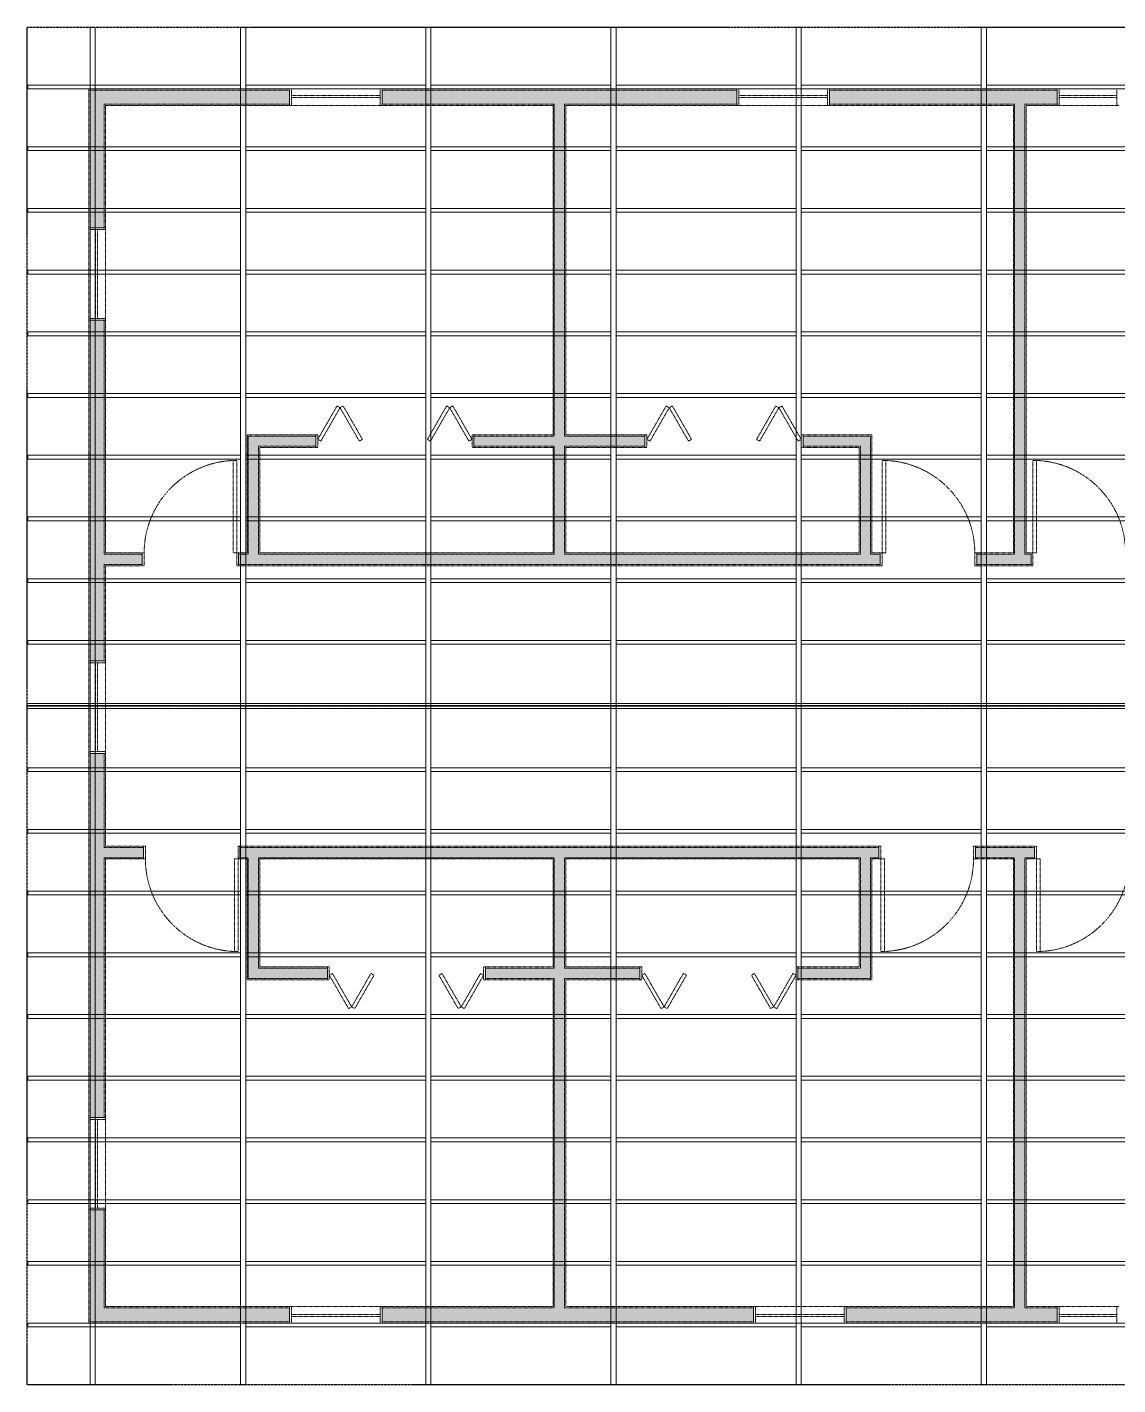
# Model space of a CAD drawing. Header units: inches. Extents: x 99 to 15695, y -7208 to 2559.
# Drawn here: x 10190 to 10614, y -5534 to -5006 of the extents above; entities that cross this region are included whole.
import ezdxf

# ---------------------------------------------------------------- set-up
doc = ezdxf.new("R2010")
doc.units = ezdxf.units.IN
doc.header["$LTSCALE"] = 96
doc.header["$MEASUREMENT"] = 0
doc.linetypes.add('Dash', pattern=[0.225, 0.15, -0.075])
doc.linetypes.add('DASHDOTX2', pattern=[2, 1, -0.5, 0, -0.5])
doc.layers.add('Common', color=4, linetype='Continuous', lineweight=5)
doc.layers.add('Section', color=6, linetype='Continuous', lineweight=20)
doc.layers.add('Hatch', color=7, linetype='Continuous', lineweight=0, true_color=0x919191)
doc.layers.add('Roof Planes', color=7, linetype='Dash', lineweight=25, true_color=0x6fa455)

# ---------------------------------------------------------------- blocks, each defined once
blk = doc.blocks.new('*U610')
at = {"layer": 'Common'}
blk.add_lwpolyline([(-35, 0.75), (35, 0.75), (35, -0.75), (-35, -0.75)], close=True, dxfattribs=at)
blk = doc.blocks.new('*U611')
at = {"layer": 'Common', "color": 0, "linetype": 'ByBlock', "lineweight": -2, "transparency": 16777216}
for p in [(0, 0), (72, 0), (144, 0), (216, 0), (288, 0), (360, 0), (432, 0), (504, 0), (576, 0), (648, 0), (720, 0), (792, 0), (864, 0), (936, 0), (1008, 0), (0, -24), (72, -24), (144, -24), (216, -24), (288, -24), (360, -24), (432, -24), (504, -24), (576, -24), (648, -24), (720, -24), (792, -24), (864, -24), (936, -24), (1008, -24), (0, -48), (72, -48), (144, -48), (216, -48), (288, -48), (360, -48), (432, -48), (504, -48), (576, -48), (648, -48), (720, -48), (792, -48), (864, -48), (936, -48), (1008, -48), (0, -72), (72, -72), (144, -72), (216, -72), (288, -72), (360, -72), (432, -72), (504, -72), (576, -72), (648, -72), (720, -72), (792, -72), (864, -72), (936, -72), (1008, -72), (0, -96), (72, -96), (144, -96), (216, -96), (288, -96), (360, -96), (432, -96), (504, -96), (576, -96), (648, -96), (720, -96), (792, -96), (864, -96), (936, -96), (1008, -96), (0, -120), (72, -120), (144, -120), (216, -120), (288, -120), (360, -120), (432, -120), (504, -120), (576, -120), (648, -120), (720, -120), (792, -120), (864, -120), (936, -120), (1008, -120), (0, -144), (72, -144), (144, -144), (216, -144), (288, -144), (360, -144), (432, -144), (504, -144), (576, -144), (648, -144), (720, -144), (792, -144), (864, -144), (936, -144), (1008, -144), (0, -168), (72, -168), (144, -168), (216, -168), (288, -168), (360, -168), (432, -168), (504, -168), (576, -168), (648, -168), (720, -168), (792, -168), (864, -168), (936, -168), (1008, -168), (0, -192), (72, -192), (144, -192), (216, -192), (288, -192), (360, -192), (432, -192), (504, -192), (576, -192), (648, -192), (720, -192), (792, -192), (864, -192), (936, -192), (1008, -192), (0, -216), (72, -216), (144, -216), (216, -216), (288, -216), (360, -216), (432, -216), (504, -216), (576, -216), (648, -216), (720, -216), (792, -216), (864, -216), (936, -216), (1008, -216)]:
    blk.add_blockref('*U610', p, dxfattribs=at)
blk = doc.blocks.new('*U612')
at = {"layer": 'Common'}
blk.add_lwpolyline([(-35, 0.75), (35, 0.75), (35, -0.75), (-35, -0.75)], close=True, dxfattribs=at)
blk = doc.blocks.new('*U609')
at = {"layer": 'Common', "color": 0, "linetype": 'ByBlock', "lineweight": -2, "transparency": 16777216}
for p in [(0, 0), (72, 0), (144, 0), (216, 0), (288, 0), (360, 0), (432, 0), (504, 0), (576, 0), (648, 0), (720, 0), (792, 0), (864, 0), (936, 0), (1008, 0), (0, -24), (72, -24), (144, -24), (216, -24), (288, -24), (360, -24), (432, -24), (504, -24), (576, -24), (648, -24), (720, -24), (792, -24), (864, -24), (936, -24), (1008, -24), (0, -48), (72, -48), (144, -48), (216, -48), (288, -48), (360, -48), (432, -48), (504, -48), (576, -48), (648, -48), (720, -48), (792, -48), (864, -48), (936, -48), (1008, -48), (0, -72), (72, -72), (144, -72), (216, -72), (288, -72), (360, -72), (432, -72), (504, -72), (576, -72), (648, -72), (720, -72), (792, -72), (864, -72), (936, -72), (1008, -72), (0, -96), (72, -96), (144, -96), (216, -96), (288, -96), (360, -96), (432, -96), (504, -96), (576, -96), (648, -96), (720, -96), (792, -96), (864, -96), (936, -96), (1008, -96), (0, -120), (72, -120), (144, -120), (216, -120), (288, -120), (360, -120), (432, -120), (504, -120), (576, -120), (648, -120), (720, -120), (792, -120), (864, -120), (936, -120), (1008, -120), (0, -144), (72, -144), (144, -144), (216, -144), (288, -144), (360, -144), (432, -144), (504, -144), (576, -144), (648, -144), (720, -144), (792, -144), (864, -144), (936, -144), (1008, -144), (0, -168), (72, -168), (144, -168), (216, -168), (288, -168), (360, -168), (432, -168), (504, -168), (576, -168), (648, -168), (720, -168), (792, -168), (864, -168), (936, -168), (1008, -168), (0, -192), (72, -192), (144, -192), (216, -192), (288, -192), (360, -192), (432, -192), (504, -192), (576, -192), (648, -192), (720, -192), (792, -192), (864, -192), (936, -192), (1008, -192), (0, -216), (72, -216), (144, -216), (216, -216), (288, -216), (360, -216), (432, -216), (504, -216), (576, -216), (648, -216), (720, -216), (792, -216), (864, -216), (936, -216), (1008, -216)]:
    blk.add_blockref('*U612', p, dxfattribs=at)
blk = doc.blocks.new('*U605')
at = {"layer": 'Common'}
blk.add_lwpolyline([(-41.375, 0.75), (41.375, 0.75), (41.375, -0.75), (-41.375, -0.75)], close=True, dxfattribs=at)
blk = doc.blocks.new('*U606')
at = {"layer": 'Common', "color": 0, "linetype": 'ByBlock', "lineweight": -2, "transparency": 16777216}
for p in [(0, 216), (0, 192), (0, 168), (0, 144), (0, 120), (0, 96), (0, 72), (0, 48), (0, 24), (0, 0)]:
    blk.add_blockref('*U605', p, dxfattribs=at)
blk = doc.blocks.new('*U607')
at = {"layer": 'Common'}
blk.add_lwpolyline([(-41.375, 0.75), (41.375, 0.75), (41.375, -0.75), (-41.375, -0.75)], close=True, dxfattribs=at)
blk = doc.blocks.new('*U608')
at = {"layer": 'Common', "color": 0, "linetype": 'ByBlock', "lineweight": -2, "transparency": 16777216}
for p in [(0, 216), (0, 192), (0, 168), (0, 144), (0, 120), (0, 96), (0, 72), (0, 48), (0, 24), (0, 0)]:
    blk.add_blockref('*U607', p, dxfattribs=at)
blk = doc.blocks.new('*U613')
at = {"layer": 'Section'}
blk.add_lwpolyline([(-1, 132), (1, 132), (1, -132), (-1, -132)], close=True, dxfattribs=at)
blk = doc.blocks.new('*U614')
at = {"layer": 'Common', "color": 0, "linetype": 'ByBlock', "lineweight": -2, "transparency": 16777216}
for p in [(0, 0), (72, 0), (144, 0), (216, 0), (288, 0), (360, 0), (432, 0), (504, 0), (576, 0), (648, 0), (720, 0), (792, 0), (864, 0), (936, 0), (1008, 0), (1080, 0)]:
    blk.add_blockref('*U613', p, dxfattribs=at)
blk = doc.blocks.new('*U615')
at = {"layer": 'Section'}
blk.add_lwpolyline([(-1, 132), (1, 132), (1, -132), (-1, -132)], close=True, dxfattribs=at)
blk = doc.blocks.new('*U616')
at = {"layer": 'Common', "color": 0, "linetype": 'ByBlock', "lineweight": -2, "transparency": 16777216}
for p in [(0, 0), (72, 0), (144, 0), (216, 0), (288, 0), (360, 0), (432, 0), (504, 0), (576, 0), (648, 0), (720, 0), (792, 0), (864, 0), (936, 0), (1008, 0), (1080, 0)]:
    blk.add_blockref('*U615', p, dxfattribs=at)

msp = doc.modelspace()

# ---------------------------------------------------------------- linework, layer by layer
at = {"layer": 'Hatch', "linetype": 'DASHDOTX2', "ltscale": 0.0006, "transparency": 33554687}
for p, q in [((10213.6, -5083.85), (10213.6, -5029.85)), ((10213.6, -5029.85), (10291.6, -5029.85)), ((10214.1, -5030.35), (10291.6, -5030.35)), ((10214.1, -5030.35), (10214.1, -5035.85)), ((10291.6, -5029.85), (10291.6, -5036.35)), ((10291.6, -5029.85), (10327.6, -5029.85)), ((10292.35, -5029.85), (10291.6, -5029.85)), ((10291.6, -5029.85), (10291.6, -5036.35)), ((10291.6, -5030.35), (10291.6, -5035.85)), ((10292.35, -5029.85), (10292.35, -5036.35)), ((10327.6, -5029.85), (10326.85, -5029.85)), ((10326.85, -5029.85), (10326.85, -5036.35)), ((10327.6, -5029.85), (10465.6, -5029.85)), ((10327.6, -5029.85), (10327.6, -5036.35)), ((10327.6, -5029.85), (10327.6, -5036.35)), ((10327.6, -5030.35), (10465.6, -5030.35)), ((10327.6, -5030.35), (10327.6, -5035.85)), ((10465.6, -5029.85), (10465.6, -5036.35)), ((10501.6, -5029.85), (10465.6, -5029.85)), ((10465.6, -5029.85), (10466.35, -5029.85)), ((10465.6, -5029.85), (10465.6, -5036.35)), ((10465.6, -5030.35), (10465.6, -5035.85)), ((10466.35, -5029.85), (10466.35, -5036.35)), ((10500.85, -5029.85), (10501.6, -5029.85)), ((10500.85, -5029.85), (10500.85, -5036.35)), ((10501.6, -5029.85), (10590.1, -5029.85)), ((10501.6, -5029.85), (10501.6, -5036.35)), ((10501.6, -5029.85), (10501.6, -5036.35)), ((10501.6, -5030.35), (10590.1, -5030.35)), ((10501.6, -5030.35), (10501.6, -5035.85)), ((10590.1, -5029.85), (10590.1, -5036.35)), ((10590.1, -5029.85), (10614.1, -5029.85)), ((10590.85, -5029.85), (10590.1, -5029.85)), ((10590.1, -5029.85), (10590.1, -5036.35)), ((10590.1, -5030.35), (10590.1, -5035.85)), ((10590.85, -5029.85), (10590.85, -5036.35)), ((10614.1, -5029.85), (10613.35, -5029.85)), ((10613.35, -5029.85), (10613.35, -5036.35)), ((10214.1, -5083.85), (10214.1, -5035.85)), ((10219.6, -5083.85), (10219.6, -5035.85)), ((10219.6, -5035.85), (10291.6, -5035.85)), ((10220.1, -5083.85), (10220.1, -5036.35)), ((10220.1, -5036.35), (10291.6, -5036.35)), ((10291.6, -5036.35), (10327.6, -5036.35)), ((10292.35, -5036.35), (10291.6, -5036.35)), ((10326.85, -5032.45), (10292.35, -5032.45)), ((10326.85, -5033.25), (10292.35, -5033.25)), ((10327.6, -5036.35), (10326.85, -5036.35)), ((10327.6, -5035.85), (10394.6, -5035.85)), ((10327.6, -5036.35), (10394.1, -5036.35)), ((10394.1, -5036.35), (10394.1, -5164.35)), ((10394.6, -5035.85), (10394.6, -5164.85)), ((10398.6, -5035.85), (10465.6, -5035.85)), ((10398.6, -5035.85), (10398.6, -5164.85)), ((10399.1, -5036.35), (10465.6, -5036.35)), ((10399.1, -5036.35), (10399.1, -5164.35)), ((10501.6, -5036.35), (10465.6, -5036.35)), ((10465.6, -5036.35), (10466.35, -5036.35)), ((10466.35, -5032.45), (10500.85, -5032.45)), ((10466.35, -5033.25), (10500.85, -5033.25)), ((10500.85, -5036.35), (10501.6, -5036.35)), ((10501.6, -5035.85), (10573.6, -5035.85)), ((10501.6, -5036.35), (10573.1, -5036.35)), ((10573.1, -5210.35), (10573.1, -5036.35)), ((10573.6, -5210.85), (10573.6, -5035.85)), ((10577.6, -5035.85), (10590.1, -5035.85)), ((10577.6, -5210.85), (10577.6, -5035.85)), ((10578.1, -5036.35), (10590.1, -5036.35)), ((10578.1, -5210.35), (10578.1, -5036.35)), ((10590.1, -5036.35), (10614.1, -5036.35)), ((10590.85, -5036.35), (10590.1, -5036.35)), ((10613.35, -5032.45), (10590.85, -5032.45)), ((10613.35, -5033.25), (10590.85, -5033.25)), ((10614.1, -5036.35), (10613.35, -5036.35)), ((10213.6, -5083.85), (10220.1, -5083.85)), ((10213.6, -5119.85), (10213.6, -5083.85)), ((10213.6, -5083.85), (10213.6, -5084.6)), ((10213.6, -5083.85), (10220.1, -5083.85)), ((10213.6, -5084.6), (10220.1, -5084.6)), ((10214.1, -5083.85), (10219.6, -5083.85)), ((10216.2, -5084.6), (10216.2, -5119.1)), ((10217, -5084.6), (10217, -5119.1)), ((10220.1, -5119.85), (10220.1, -5083.85)), ((10220.1, -5083.85), (10220.1, -5084.6)), ((10213.6, -5119.1), (10213.6, -5119.85)), ((10213.6, -5119.1), (10220.1, -5119.1)), ((10213.6, -5252.35), (10213.6, -5119.85)), ((10213.6, -5119.85), (10220.1, -5119.85)), ((10213.6, -5119.85), (10220.1, -5119.85)), ((10214.1, -5252.35), (10214.1, -5119.85)), ((10214.1, -5119.85), (10219.6, -5119.85)), ((10219.6, -5210.85), (10219.6, -5119.85)), ((10220.1, -5119.1), (10220.1, -5119.85)), ((10220.1, -5210.35), (10220.1, -5119.85)), ((10302.6, -5166.16), (10310.1, -5153.17)), ((10310.1, -5153.17), (10311.29, -5153.86)), ((10311.29, -5153.86), (10312.49, -5153.17)), ((10312.49, -5153.17), (10319.99, -5166.16)), ((10352.72, -5153.17), (10345.22, -5166.16)), ((10353.91, -5153.86), (10352.72, -5153.17)), ((10355.1, -5153.17), (10353.91, -5153.86)), ((10362.6, -5166.16), (10355.1, -5153.17)), ((10430.6, -5166.16), (10438.1, -5153.17)), ((10438.1, -5153.17), (10439.29, -5153.86)), ((10439.29, -5153.86), (10440.49, -5153.17)), ((10440.49, -5153.17), (10447.99, -5166.16)), ((10480.72, -5153.17), (10473.22, -5166.16)), ((10481.91, -5153.86), (10480.72, -5153.17)), ((10483.1, -5153.17), (10481.91, -5153.86)), ((10490.6, -5166.16), (10483.1, -5153.17)), ((10303.79, -5166.85), (10311.29, -5153.86)), ((10311.29, -5153.86), (10318.79, -5166.85)), ((10353.91, -5153.86), (10346.41, -5166.85)), ((10361.41, -5166.85), (10353.91, -5153.86)), ((10431.79, -5166.85), (10439.29, -5153.86)), ((10439.29, -5153.86), (10446.79, -5166.85)), ((10481.91, -5153.86), (10474.41, -5166.85)), ((10489.41, -5166.85), (10481.91, -5153.86)), ((10275.1, -5210.35), (10275.1, -5164.35)), ((10275.1, -5164.35), (10301.85, -5164.35)), ((10275.6, -5210.85), (10275.6, -5164.85)), ((10279.6, -5164.85), (10275.6, -5164.85)), ((10279.6, -5164.85), (10301.85, -5164.85)), ((10279.6, -5210.85), (10279.6, -5168.85)), ((10279.6, -5168.85), (10301.85, -5168.85)), ((10301.85, -5164.35), (10301.85, -5169.35)), ((10302.6, -5164.35), (10301.85, -5164.35)), ((10301.85, -5164.35), (10301.85, -5169.35)), ((10301.85, -5164.85), (10301.85, -5168.85)), ((10302.6, -5164.35), (10302.6, -5169.35)), ((10303.79, -5166.85), (10302.6, -5166.16)), ((10319.99, -5166.16), (10318.79, -5166.85)), ((10345.22, -5166.16), (10346.41, -5166.85)), ((10361.41, -5166.85), (10362.6, -5166.16)), ((10363.35, -5164.35), (10362.6, -5164.35)), ((10362.6, -5164.35), (10362.6, -5169.35)), ((10363.35, -5164.35), (10394.1, -5164.35)), ((10363.35, -5164.35), (10363.35, -5169.35)), ((10363.35, -5164.35), (10363.35, -5169.35)), ((10363.35, -5164.85), (10394.6, -5164.85)), ((10363.35, -5164.85), (10363.35, -5168.85)), ((10363.35, -5168.85), (10394.6, -5168.85)), ((10394.6, -5168.85), (10394.6, -5210.85)), ((10398.6, -5164.85), (10429.85, -5164.85)), ((10398.6, -5168.85), (10398.6, -5210.85)), ((10398.6, -5168.85), (10429.85, -5168.85)), ((10399.1, -5164.35), (10429.85, -5164.35)), ((10429.85, -5164.35), (10429.85, -5169.35)), ((10430.6, -5164.35), (10429.85, -5164.35)), ((10429.85, -5164.35), (10429.85, -5169.35)), ((10429.85, -5164.85), (10429.85, -5168.85)), ((10430.6, -5164.35), (10430.6, -5169.35)), ((10431.79, -5166.85), (10430.6, -5166.16)), ((10447.99, -5166.16), (10446.79, -5166.85)), ((10473.22, -5166.16), (10474.41, -5166.85)), ((10489.41, -5166.85), (10490.6, -5166.16)), ((10491.35, -5164.35), (10490.6, -5164.35)), ((10490.6, -5164.35), (10490.6, -5169.35)), ((10491.35, -5164.35), (10518.1, -5164.35)), ((10491.35, -5164.35), (10491.35, -5169.35)), ((10491.35, -5164.35), (10491.35, -5169.35)), ((10491.35, -5164.85), (10513.6, -5164.85)), ((10491.35, -5164.85), (10491.35, -5168.85)), ((10491.35, -5168.85), (10513.6, -5168.85)), ((10517.6, -5164.85), (10513.6, -5164.85)), ((10513.6, -5168.85), (10513.6, -5210.85)), ((10517.6, -5164.85), (10517.6, -5210.85)), ((10518.1, -5164.35), (10518.1, -5210.35)), ((10269.73, -5210.35), (10269.73, -5174.35)), ((10271.1, -5174.35), (10269.73, -5174.35)), ((10271.1, -5210.35), (10271.1, -5174.35)), ((10280.1, -5210.35), (10280.1, -5169.35)), ((10280.1, -5169.35), (10301.85, -5169.35)), ((10302.6, -5169.35), (10301.85, -5169.35)), ((10363.35, -5169.35), (10362.6, -5169.35)), ((10363.35, -5169.35), (10394.1, -5169.35)), ((10394.1, -5169.35), (10394.1, -5210.35)), ((10399.1, -5169.35), (10399.1, -5210.35)), ((10399.1, -5169.35), (10429.85, -5169.35)), ((10430.6, -5169.35), (10429.85, -5169.35)), ((10491.35, -5169.35), (10490.6, -5169.35)), ((10491.35, -5169.35), (10513.1, -5169.35)), ((10513.1, -5169.35), (10513.1, -5210.35)), ((10522.1, -5210.35), (10522.1, -5174.35)), ((10522.1, -5174.35), (10523.48, -5174.35)), ((10523.48, -5210.35), (10523.48, -5174.35)), ((10580.73, -5210.35), (10580.73, -5174.35)), ((10580.73, -5174.35), (10582.1, -5174.35)), ((10582.1, -5210.35), (10582.1, -5174.35)), ((10219.6, -5210.85), (10234.35, -5210.85)), ((10220.1, -5210.35), (10234.35, -5210.35)), ((10234.35, -5210.35), (10234.35, -5215.35)), ((10235.1, -5210.35), (10234.35, -5210.35)), ((10234.35, -5210.35), (10234.35, -5215.35)), ((10234.35, -5210.85), (10234.35, -5214.85)), ((10235.1, -5210.35), (10235.1, -5215.35)), ((10269.73, -5210.35), (10271.1, -5210.35)), ((10271.85, -5210.35), (10271.1, -5210.35)), ((10271.1, -5210.35), (10271.1, -5215.35)), ((10271.85, -5210.35), (10275.1, -5210.35)), ((10271.85, -5210.35), (10271.85, -5215.35)), ((10271.85, -5210.35), (10271.85, -5215.35)), ((10271.85, -5210.85), (10275.6, -5210.85)), ((10271.85, -5210.85), (10271.85, -5214.85)), ((10279.6, -5210.85), (10394.6, -5210.85)), ((10280.1, -5210.35), (10394.1, -5210.35)), ((10398.6, -5210.85), (10513.6, -5210.85)), ((10399.1, -5210.35), (10513.1, -5210.35)), ((10517.6, -5210.85), (10521.35, -5210.85)), ((10518.1, -5210.35), (10521.35, -5210.35)), ((10521.35, -5210.35), (10521.35, -5215.35)), ((10522.1, -5210.35), (10521.35, -5210.35)), ((10521.35, -5210.35), (10521.35, -5215.35)), ((10521.35, -5210.85), (10521.35, -5214.85)), ((10522.1, -5210.35), (10522.1, -5215.35)), ((10523.48, -5210.35), (10522.1, -5210.35)), ((10558.85, -5210.35), (10558.1, -5210.35)), ((10558.1, -5210.35), (10558.1, -5215.35)), ((10558.85, -5210.35), (10573.1, -5210.35)), ((10558.85, -5210.35), (10558.85, -5215.35)), ((10558.85, -5210.35), (10558.85, -5215.35)), ((10558.85, -5210.85), (10573.6, -5210.85)), ((10558.85, -5210.85), (10558.85, -5214.85)), ((10577.6, -5210.85), (10579.98, -5210.85)), ((10578.1, -5210.35), (10579.98, -5210.35)), ((10579.98, -5210.35), (10579.98, -5215.35)), ((10580.73, -5210.35), (10579.98, -5210.35)), ((10579.98, -5210.35), (10579.98, -5215.35)), ((10579.98, -5210.85), (10579.98, -5214.85)), ((10580.73, -5210.35), (10580.73, -5215.35)), ((10582.1, -5210.35), (10580.73, -5210.35)), ((10219.6, -5252.35), (10219.6, -5214.85)), ((10219.6, -5214.85), (10234.35, -5214.85)), ((10220.1, -5252.35), (10220.1, -5215.35)), ((10220.1, -5215.35), (10234.35, -5215.35)), ((10235.1, -5215.35), (10234.35, -5215.35)), ((10271.85, -5215.35), (10271.1, -5215.35)), ((10271.85, -5214.85), (10521.35, -5214.85)), ((10271.85, -5215.35), (10521.35, -5215.35)), ((10522.1, -5215.35), (10521.35, -5215.35)), ((10558.85, -5215.35), (10558.1, -5215.35)), ((10558.85, -5214.85), (10579.98, -5214.85)), ((10558.85, -5215.35), (10579.98, -5215.35)), ((10580.73, -5215.35), (10579.98, -5215.35)), ((10213.6, -5252.35), (10220.1, -5252.35)), ((10213.6, -5288.35), (10213.6, -5252.35)), ((10213.6, -5252.35), (10213.6, -5253.1)), ((10213.6, -5252.35), (10220.1, -5252.35)), ((10213.6, -5253.1), (10220.1, -5253.1)), ((10214.1, -5252.35), (10219.6, -5252.35)), ((10216.2, -5253.1), (10216.2, -5287.6)), ((10217, -5253.1), (10217, -5287.6)), ((10220.1, -5288.35), (10220.1, -5252.35)), ((10220.1, -5252.35), (10220.1, -5253.1)), ((10213.6, -5287.6), (10213.6, -5288.35)), ((10213.6, -5287.6), (10220.1, -5287.6)), ((10213.6, -5429.85), (10213.6, -5288.35)), ((10213.6, -5288.35), (10220.1, -5288.35)), ((10213.6, -5288.35), (10220.1, -5288.35)), ((10214.1, -5429.85), (10214.1, -5288.35)), ((10214.1, -5288.35), (10219.6, -5288.35)), ((10219.6, -5324.85), (10219.6, -5288.35)), ((10220.1, -5287.6), (10220.1, -5288.35)), ((10220.1, -5324.35), (10220.1, -5288.35)), ((10219.6, -5324.85), (10234.85, -5324.85)), ((10220.1, -5324.35), (10234.85, -5324.35)), ((10234.85, -5324.35), (10234.85, -5329.35)), ((10235.6, -5324.35), (10234.85, -5324.35)), ((10234.85, -5324.35), (10234.85, -5329.35)), ((10234.85, -5324.85), (10234.85, -5328.85)), ((10235.6, -5324.35), (10235.6, -5329.35)), ((10272.35, -5324.35), (10271.6, -5324.35)), ((10271.6, -5324.35), (10271.6, -5329.35)), ((10272.35, -5324.35), (10520.85, -5324.35)), ((10272.35, -5324.35), (10272.35, -5329.35)), ((10272.35, -5324.35), (10272.35, -5329.35)), ((10272.35, -5324.85), (10520.85, -5324.85)), ((10272.35, -5324.85), (10272.35, -5328.85)), ((10520.85, -5324.35), (10520.85, -5329.35)), ((10521.6, -5324.35), (10520.85, -5324.35)), ((10520.85, -5324.35), (10520.85, -5329.35)), ((10520.85, -5324.85), (10520.85, -5328.85)), ((10521.6, -5324.35), (10521.6, -5329.35)), ((10558.35, -5324.35), (10557.6, -5324.35)), ((10557.6, -5324.35), (10557.6, -5329.35)), ((10558.35, -5324.35), (10581.35, -5324.35)), ((10558.35, -5324.35), (10558.35, -5329.35)), ((10558.35, -5324.35), (10558.35, -5329.35)), ((10558.35, -5324.85), (10581.35, -5324.85)), ((10558.35, -5324.85), (10558.35, -5328.85)), ((10581.35, -5324.35), (10581.35, -5329.35)), ((10582.1, -5324.35), (10581.35, -5324.35)), ((10581.35, -5324.35), (10581.35, -5329.35)), ((10581.35, -5324.85), (10581.35, -5328.85)), ((10582.1, -5324.35), (10582.1, -5329.35)), ((10219.6, -5429.85), (10219.6, -5328.85)), ((10219.6, -5328.85), (10234.85, -5328.85)), ((10220.1, -5429.85), (10220.1, -5329.35)), ((10220.1, -5329.35), (10234.85, -5329.35)), ((10235.6, -5329.35), (10234.85, -5329.35)), ((10270.23, -5329.35), (10270.23, -5365.35)), ((10270.23, -5329.35), (10271.6, -5329.35)), ((10272.35, -5329.35), (10271.6, -5329.35)), ((10271.6, -5329.35), (10271.6, -5365.35)), ((10272.35, -5328.85), (10275.6, -5328.85)), ((10272.35, -5329.35), (10275.1, -5329.35)), ((10275.1, -5329.35), (10275.1, -5376.35)), ((10275.6, -5328.85), (10275.6, -5375.85)), ((10279.6, -5328.85), (10279.6, -5371.85)), ((10279.6, -5328.85), (10394.6, -5328.85)), ((10280.1, -5329.35), (10280.1, -5371.35)), ((10280.1, -5329.35), (10394.1, -5329.35)), ((10394.1, -5329.35), (10394.1, -5371.35)), ((10394.6, -5328.85), (10394.6, -5371.85)), ((10398.6, -5328.85), (10398.6, -5371.85)), ((10398.6, -5328.85), (10513.6, -5328.85)), ((10399.1, -5329.35), (10399.1, -5371.35)), ((10399.1, -5329.35), (10513.1, -5329.35)), ((10513.1, -5371.35), (10513.1, -5329.35)), ((10513.6, -5371.85), (10513.6, -5328.85)), ((10517.6, -5328.85), (10520.85, -5328.85)), ((10517.6, -5375.85), (10517.6, -5328.85)), ((10518.1, -5329.35), (10520.85, -5329.35)), ((10518.1, -5376.35), (10518.1, -5329.35)), ((10521.6, -5329.35), (10520.85, -5329.35)), ((10521.6, -5329.35), (10521.6, -5365.35)), ((10522.98, -5329.35), (10521.6, -5329.35)), ((10522.98, -5329.35), (10522.98, -5365.35)), ((10558.35, -5329.35), (10557.6, -5329.35)), ((10558.35, -5328.85), (10573.6, -5328.85)), ((10558.35, -5329.35), (10573.1, -5329.35)), ((10573.1, -5329.35), (10573.1, -5503.35)), ((10573.6, -5328.85), (10573.6, -5503.85)), ((10577.6, -5328.85), (10577.6, -5503.85)), ((10577.6, -5328.85), (10581.35, -5328.85)), ((10578.1, -5329.35), (10578.1, -5503.35)), ((10578.1, -5329.35), (10581.35, -5329.35)), ((10582.1, -5329.35), (10581.35, -5329.35)), ((10582.1, -5329.35), (10582.1, -5365.35)), ((10583.48, -5329.35), (10582.1, -5329.35)), ((10583.48, -5329.35), (10583.48, -5365.35)), ((10271.6, -5365.35), (10270.23, -5365.35)), ((10521.6, -5365.35), (10522.98, -5365.35)), ((10582.1, -5365.35), (10583.48, -5365.35)), ((10279.6, -5371.85), (10306.35, -5371.85)), ((10280.1, -5371.35), (10306.35, -5371.35)), ((10306.35, -5371.35), (10306.35, -5376.35)), ((10307.1, -5371.35), (10306.35, -5371.35)), ((10306.35, -5371.35), (10306.35, -5376.35)), ((10306.35, -5371.85), (10306.35, -5375.85)), ((10307.1, -5371.35), (10307.1, -5376.35)), ((10308.29, -5373.85), (10307.1, -5374.54)), ((10307.1, -5374.54), (10314.6, -5387.53)), ((10308.29, -5373.85), (10315.79, -5386.84)), ((10315.79, -5386.84), (10323.29, -5373.85)), ((10316.99, -5387.53), (10324.49, -5374.54)), ((10324.49, -5374.54), (10323.29, -5373.85)), ((10349.72, -5374.54), (10350.91, -5373.85)), ((10357.22, -5387.53), (10349.72, -5374.54)), ((10358.41, -5386.84), (10350.91, -5373.85)), ((10365.91, -5373.85), (10358.41, -5386.84)), ((10367.1, -5374.54), (10359.6, -5387.53)), ((10365.91, -5373.85), (10367.1, -5374.54)), ((10367.85, -5371.35), (10367.1, -5371.35)), ((10367.1, -5371.35), (10367.1, -5376.35)), ((10367.85, -5371.35), (10394.1, -5371.35)), ((10367.85, -5371.35), (10367.85, -5376.35)), ((10367.85, -5371.35), (10367.85, -5376.35)), ((10367.85, -5371.85), (10394.6, -5371.85)), ((10367.85, -5371.85), (10367.85, -5375.85)), ((10398.6, -5371.85), (10427.85, -5371.85)), ((10399.1, -5371.35), (10427.85, -5371.35)), ((10427.85, -5371.35), (10427.85, -5376.35)), ((10428.6, -5371.35), (10427.85, -5371.35)), ((10427.85, -5371.35), (10427.85, -5376.35)), ((10427.85, -5371.85), (10427.85, -5375.85)), ((10428.6, -5371.35), (10428.6, -5376.35)), ((10429.79, -5373.85), (10428.6, -5374.54)), ((10428.6, -5374.54), (10436.1, -5387.53)), ((10429.79, -5373.85), (10437.29, -5386.84)), ((10437.29, -5386.84), (10444.79, -5373.85)), ((10438.49, -5387.53), (10445.99, -5374.54)), ((10445.99, -5374.54), (10444.79, -5373.85)), ((10471.22, -5374.54), (10472.41, -5373.85)), ((10478.72, -5387.53), (10471.22, -5374.54)), ((10479.91, -5386.84), (10472.41, -5373.85)), ((10487.41, -5373.85), (10479.91, -5386.84)), ((10488.6, -5374.54), (10481.1, -5387.53)), ((10487.41, -5373.85), (10488.6, -5374.54)), ((10489.35, -5371.35), (10488.6, -5371.35)), ((10488.6, -5371.35), (10488.6, -5376.35)), ((10489.35, -5371.35), (10513.1, -5371.35)), ((10489.35, -5371.35), (10489.35, -5376.35)), ((10489.35, -5371.35), (10489.35, -5376.35)), ((10489.35, -5371.85), (10513.6, -5371.85)), ((10489.35, -5371.85), (10489.35, -5375.85)), ((10275.1, -5376.35), (10306.35, -5376.35)), ((10275.6, -5375.85), (10279.6, -5375.85)), ((10279.6, -5375.85), (10306.35, -5375.85)), ((10307.1, -5376.35), (10306.35, -5376.35)), ((10367.85, -5376.35), (10367.1, -5376.35)), ((10367.85, -5375.85), (10394.6, -5375.85)), ((10367.85, -5376.35), (10394.1, -5376.35)), ((10394.1, -5376.35), (10394.1, -5503.35)), ((10394.6, -5375.85), (10394.6, -5503.85)), ((10398.6, -5375.85), (10398.6, -5503.85)), ((10398.6, -5375.85), (10427.85, -5375.85)), ((10399.1, -5376.35), (10399.1, -5503.35)), ((10399.1, -5376.35), (10427.85, -5376.35)), ((10428.6, -5376.35), (10427.85, -5376.35)), ((10489.35, -5376.35), (10488.6, -5376.35)), ((10489.35, -5375.85), (10513.6, -5375.85)), ((10489.35, -5376.35), (10518.1, -5376.35)), ((10513.6, -5375.85), (10517.6, -5375.85)), ((10314.6, -5387.53), (10315.79, -5386.84)), ((10315.79, -5386.84), (10316.99, -5387.53)), ((10358.41, -5386.84), (10357.22, -5387.53)), ((10359.6, -5387.53), (10358.41, -5386.84)), ((10436.1, -5387.53), (10437.29, -5386.84)), ((10437.29, -5386.84), (10438.49, -5387.53)), ((10479.91, -5386.84), (10478.72, -5387.53)), ((10481.1, -5387.53), (10479.91, -5386.84)), ((10213.6, -5429.85), (10220.1, -5429.85)), ((10213.6, -5465.85), (10213.6, -5429.85)), ((10213.6, -5429.85), (10213.6, -5430.6)), ((10213.6, -5429.85), (10220.1, -5429.85)), ((10213.6, -5430.6), (10220.1, -5430.6)), ((10214.1, -5429.85), (10219.6, -5429.85)), ((10216.2, -5430.6), (10216.2, -5465.1)), ((10217, -5430.6), (10217, -5465.1)), ((10220.1, -5465.85), (10220.1, -5429.85)), ((10220.1, -5429.85), (10220.1, -5430.6)), ((10213.6, -5465.1), (10213.6, -5465.85)), ((10213.6, -5465.1), (10220.1, -5465.1)), ((10213.6, -5509.85), (10213.6, -5465.85)), ((10213.6, -5465.85), (10220.1, -5465.85)), ((10213.6, -5465.85), (10220.1, -5465.85)), ((10214.1, -5503.85), (10214.1, -5465.85)), ((10214.1, -5465.85), (10219.6, -5465.85)), ((10219.6, -5503.85), (10219.6, -5465.85)), ((10220.1, -5465.1), (10220.1, -5465.85)), ((10220.1, -5503.35), (10220.1, -5465.85)), ((10214.1, -5503.85), (10214.1, -5509.35)), ((10291.6, -5503.85), (10219.6, -5503.85)), ((10291.6, -5503.35), (10220.1, -5503.35)), ((10291.6, -5509.85), (10291.6, -5503.35)), ((10327.6, -5503.35), (10291.6, -5503.35)), ((10291.6, -5503.35), (10292.35, -5503.35)), ((10291.6, -5509.85), (10291.6, -5503.35)), ((10291.6, -5509.35), (10291.6, -5503.85)), ((10292.35, -5509.85), (10292.35, -5503.35)), ((10292.35, -5506.45), (10326.85, -5506.45)), ((10326.85, -5503.35), (10327.6, -5503.35)), ((10326.85, -5509.85), (10326.85, -5503.35)), ((10327.6, -5509.85), (10327.6, -5503.35)), ((10394.1, -5503.35), (10327.6, -5503.35)), ((10327.6, -5509.85), (10327.6, -5503.35)), ((10327.6, -5509.35), (10327.6, -5503.85)), ((10394.6, -5503.85), (10327.6, -5503.85)), ((10472.1, -5503.85), (10398.6, -5503.85)), ((10472.1, -5503.35), (10399.1, -5503.35)), ((10472.1, -5509.85), (10472.1, -5503.35)), ((10508.1, -5503.35), (10472.1, -5503.35)), ((10472.1, -5503.35), (10472.85, -5503.35)), ((10472.1, -5509.85), (10472.1, -5503.35)), ((10472.1, -5509.35), (10472.1, -5503.85)), ((10472.85, -5509.85), (10472.85, -5503.35)), ((10472.85, -5506.45), (10507.35, -5506.45)), ((10507.35, -5503.35), (10508.1, -5503.35)), ((10507.35, -5509.85), (10507.35, -5503.35)), ((10508.1, -5509.85), (10508.1, -5503.35)), ((10573.1, -5503.35), (10508.1, -5503.35)), ((10508.1, -5509.85), (10508.1, -5503.35)), ((10508.1, -5509.35), (10508.1, -5503.85)), ((10573.6, -5503.85), (10508.1, -5503.85)), ((10590.1, -5503.85), (10577.6, -5503.85)), ((10590.1, -5503.35), (10578.1, -5503.35)), ((10590.1, -5509.85), (10590.1, -5503.35)), ((10614.1, -5503.35), (10590.1, -5503.35)), ((10590.1, -5503.35), (10590.85, -5503.35)), ((10590.1, -5509.85), (10590.1, -5503.35)), ((10590.1, -5509.35), (10590.1, -5503.85)), ((10590.85, -5509.85), (10590.85, -5503.35)), ((10590.85, -5506.45), (10613.35, -5506.45)), ((10613.35, -5503.35), (10614.1, -5503.35)), ((10613.35, -5509.85), (10613.35, -5503.35)), ((10291.6, -5509.85), (10213.6, -5509.85)), ((10291.6, -5509.35), (10214.1, -5509.35)), ((10327.6, -5509.85), (10291.6, -5509.85)), ((10291.6, -5509.85), (10292.35, -5509.85)), ((10292.35, -5507.25), (10326.85, -5507.25)), ((10326.85, -5509.85), (10327.6, -5509.85)), ((10472.1, -5509.35), (10327.6, -5509.35)), ((10472.1, -5509.85), (10327.6, -5509.85)), ((10508.1, -5509.85), (10472.1, -5509.85)), ((10472.1, -5509.85), (10472.85, -5509.85)), ((10472.85, -5507.25), (10507.35, -5507.25)), ((10507.35, -5509.85), (10508.1, -5509.85)), ((10590.1, -5509.35), (10508.1, -5509.35)), ((10590.1, -5509.85), (10508.1, -5509.85)), ((10614.1, -5509.85), (10590.1, -5509.85)), ((10590.1, -5509.85), (10590.85, -5509.85)), ((10590.85, -5507.25), (10613.35, -5507.25)), ((10613.35, -5509.85), (10614.1, -5509.85))]:
    msp.add_line(p, q, dxfattribs=at)
for centre, start, end in [((10271.1, -5210.35), 90, 180), ((10522.1, -5210.35), 0, 90), ((10580.73, -5210.35), 0, 90), ((10271.6, -5329.35), 180, 270), ((10521.6, -5329.35), 270, 0), ((10582.1, -5329.35), 270, 0)]:
    msp.add_arc(centre, 36, start, end, dxfattribs=at)
for points in [[(10214.1, -5030.35), (10291.6, -5030.35), (10214.1, -5035.85), (10291.6, -5035.85)], [(10327.6, -5030.35), (10465.6, -5030.35), (10327.6, -5035.85), (10465.6, -5035.85)], [(10501.6, -5030.35), (10590.1, -5030.35), (10501.6, -5035.85), (10590.1, -5035.85)], [(10214.1, -5083.85), (10214.1, -5035.85), (10219.6, -5083.85), (10219.6, -5035.85)], [(10398.6, -5035.85), (10398.6, -5210.85), (10394.6, -5035.85), (10394.6, -5210.85)], [(10573.6, -5210.85), (10573.6, -5035.85), (10577.6, -5210.85), (10577.6, -5035.85)], [(10214.1, -5252.35), (10214.1, -5119.85), (10219.6, -5252.35), (10219.6, -5119.85)], [(10275.6, -5210.85), (10275.6, -5164.85), (10279.6, -5210.85), (10279.6, -5164.85)], [(10279.6, -5164.85), (10301.85, -5164.85), (10279.6, -5168.85), (10301.85, -5168.85)], [(10363.35, -5164.85), (10394.6, -5164.85), (10363.35, -5168.85), (10394.6, -5168.85)], [(10398.6, -5164.85), (10429.85, -5164.85), (10398.6, -5168.85), (10429.85, -5168.85)], [(10491.35, -5164.85), (10513.6, -5164.85), (10491.35, -5168.85), (10513.6, -5168.85)], [(10517.6, -5164.85), (10517.6, -5210.85), (10513.6, -5164.85), (10513.6, -5210.85)], [(10219.6, -5210.85), (10234.35, -5210.85), (10219.6, -5214.85), (10234.35, -5214.85)], [(10271.85, -5210.85), (10521.35, -5210.85), (10271.85, -5214.85), (10521.35, -5214.85)], [(10558.85, -5210.85), (10579.98, -5210.85), (10558.85, -5214.85), (10579.98, -5214.85)], [(10214.1, -5429.85), (10214.1, -5288.35), (10219.6, -5429.85), (10219.6, -5288.35)], [(10219.6, -5324.85), (10234.85, -5324.85), (10219.6, -5328.85), (10234.85, -5328.85)], [(10272.35, -5324.85), (10520.85, -5324.85), (10272.35, -5328.85), (10520.85, -5328.85)], [(10558.35, -5324.85), (10581.35, -5324.85), (10558.35, -5328.85), (10581.35, -5328.85)], [(10279.6, -5328.85), (10279.6, -5375.85), (10275.6, -5328.85), (10275.6, -5375.85)], [(10398.6, -5328.85), (10398.6, -5503.85), (10394.6, -5328.85), (10394.6, -5503.85)], [(10513.6, -5375.85), (10513.6, -5328.85), (10517.6, -5375.85), (10517.6, -5328.85)], [(10577.6, -5328.85), (10577.6, -5503.85), (10573.6, -5328.85), (10573.6, -5503.85)], [(10279.6, -5371.85), (10306.35, -5371.85), (10279.6, -5375.85), (10306.35, -5375.85)], [(10367.85, -5371.85), (10394.6, -5371.85), (10367.85, -5375.85), (10394.6, -5375.85)], [(10398.6, -5371.85), (10427.85, -5371.85), (10398.6, -5375.85), (10427.85, -5375.85)], [(10489.35, -5371.85), (10513.6, -5371.85), (10489.35, -5375.85), (10513.6, -5375.85)], [(10214.1, -5503.85), (10214.1, -5465.85), (10219.6, -5503.85), (10219.6, -5465.85)], [(10291.6, -5509.35), (10214.1, -5509.35), (10291.6, -5503.85), (10214.1, -5503.85)], [(10472.1, -5509.35), (10327.6, -5509.35), (10472.1, -5503.85), (10327.6, -5503.85)], [(10590.1, -5509.35), (10508.1, -5509.35), (10590.1, -5503.85), (10508.1, -5503.85)]]:
    msp.add_solid(points, dxfattribs=at)
at = {"layer": 'Roof Planes', "ltscale": 0.02, "transparency": 33554687}
for points in [[(11437.6, -5005.85), (11437.6, -5269.85), (10189.6, -5269.85), (10189.6, -5005.85)], [(10189.6, -5533.85), (10189.6, -5269.85), (11437.6, -5269.85), (11437.6, -5533.85)]]:
    msp.add_lwpolyline(points, close=True, dxfattribs=at)
at = {"layer": 'Section'}
for points in [[(10214.1, -5005.85), (10216.1, -5005.85), (10216.1, -5269.85), (10214.1, -5269.85)], [(10214.1, -5533.85), (10216.1, -5533.85), (10216.1, -5269.85), (10214.1, -5269.85)]]:
    msp.add_lwpolyline(points, close=True, dxfattribs=at)
msp.add_lwpolyline([(10189.6, -5268.85), (11437.6, -5268.85), (11437.6, -5270.85), (10189.6, -5270.85), (10189.6, -5268.85)], dxfattribs=at)

# ---------------------------------------------------------------- block references
at = {"layer": 'Common'}
for name, p in [('*U614', (10273.6, -5137.85)), ('*U606', (10231.23, -5245.1)), ('*U611', (10309.6, -5294.6))]:
    msp.add_blockref(name, p, dxfattribs=at)
at = {"layer": 'Common', "xscale": -1, "rotation": 180}
for name, p in [('*U609', (10309.6, -5245.1)), ('*U616', (10273.6, -5401.85)), ('*U608', (10231.23, -5294.6))]:
    msp.add_blockref(name, p, dxfattribs=at)

doc.saveas('drawing.dxf')
